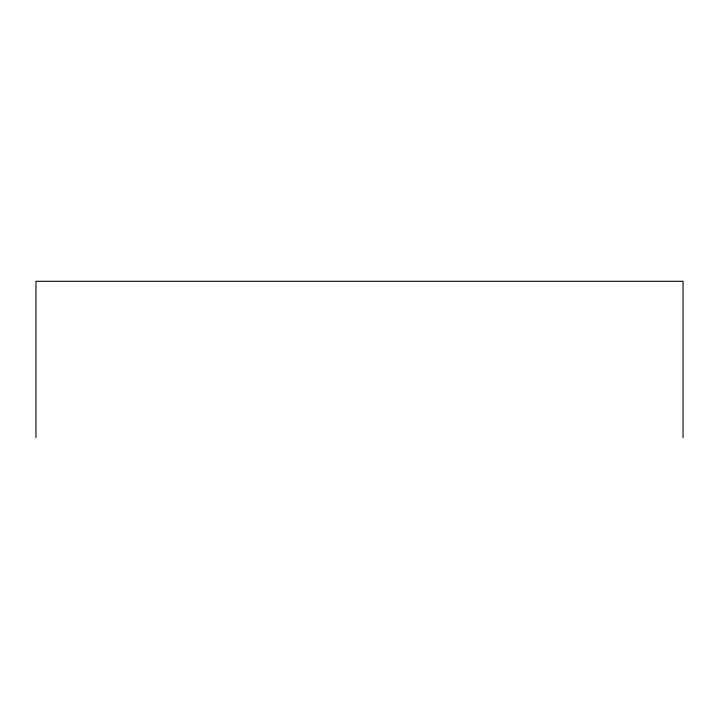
<?xml version="1.0" encoding="UTF-8"?>
<svg xmlns="http://www.w3.org/2000/svg" width="719" height="719" viewBox="0 0 719 719"><rect width="100%" height="100%" fill="white"/><g stroke="black" fill="none" stroke-linecap="round" stroke-linejoin="round"><path stroke-width="1.08" d="M683.05 437.7L683.05 281.3L35.95 281.3L35.95 437.7"/></g></svg>
